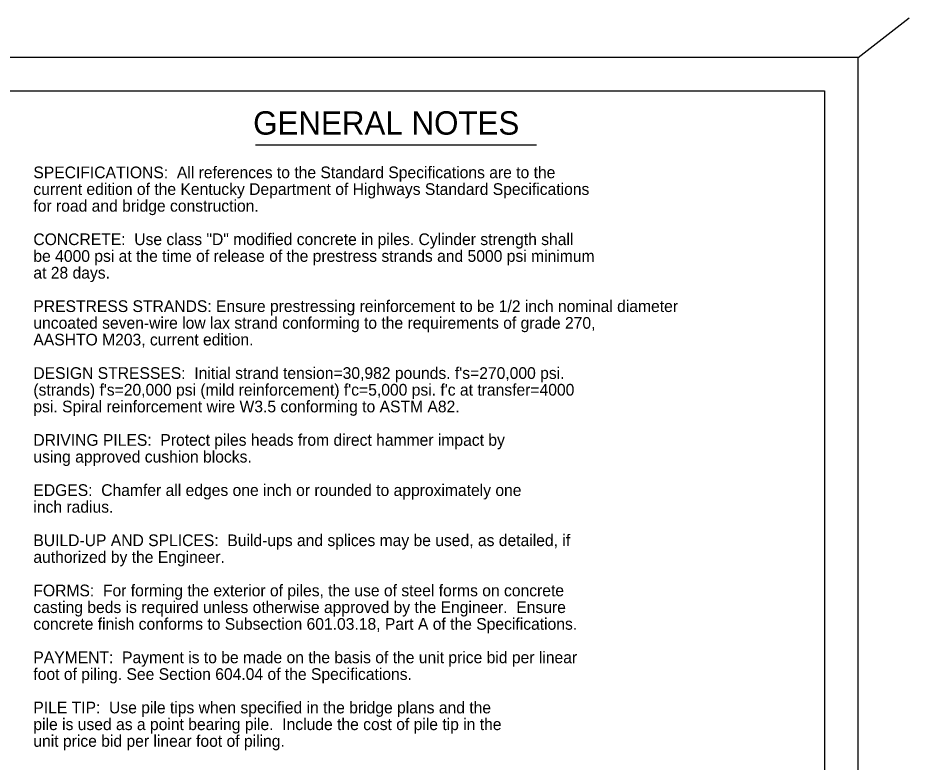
# Model space of a CAD drawing. Extents: x 999 to 1384, y 1000 to 1502.
# Drawn here: x 1023.44 to 1036.76, y 1011.47 to 1022.59 of the extents above; entities that cross this region are included whole.
import ezdxf

# ---------------------------------------------------------------- set-up
doc = ezdxf.new("R2010")
doc.units = 0
for name, color, linetype in [('10-Sheet Border', 7, 'Continuous'), ('41-Bearing Pads', 7, 'Continuous'), ('43-General 3 weight', 7, 'Continuous'), ('Level 14', 7, 'Continuous')]:
    doc.layers.add(name, color=color, linetype=linetype)

msp = doc.modelspace()

# ---------------------------------------------------------------- linework, layer by layer
at = {"layer": '10-Sheet Border'}
for p, q in [((1007, 1021.5), (1035.5, 1021.5)), ((1035.5, 1021.5), (1035.5, 1000.5))]:
    msp.add_line(p, q, dxfattribs=at)
at = {"layer": '43-General 3 weight'}
msp.add_line((1026.992, 1020.693), (1031.191, 1020.693), dxfattribs=at)
at = {"layer": 'Level 14'}
for p, q in [((1036, 1022), (1036.764, 1022.594)), ((1036, 1022), (1000, 1022)), ((1036, 1000), (1036, 1022))]:
    msp.add_line(p, q, dxfattribs=at)

# ---------------------------------------------------------------- texts
at = {"layer": '41-Bearing Pads'}
for s, p in [('SPECIFICATIONS:  All references to the Standard Specifications are to the', (1023.67, 1020.196)), ('current edition of the Kentucky Department of Highways Standard Specifications', (1023.67, 1019.946)), ('for road and bridge construction.', (1023.67, 1019.696)), ('CONCRETE:  Use class "D" modified concrete in piles. Cylinder strength shall', (1023.67, 1019.196)), ('be 4000 psi at the time of release of the prestress strands and 5000 psi minimum', (1023.67, 1018.946)), ('at 28 days.', (1023.67, 1018.696)), ('PRESTRESS STRANDS: Ensure prestressing reinforcement to be 1/2 inch nominal diameter', (1023.67, 1018.196)), ('uncoated seven-wire low lax strand conforming to the requirements of grade 270,', (1023.67, 1017.946)), ('AASHTO M203, current edition.', (1023.67, 1017.696)), ("DESIGN STRESSES:  Initial strand tension=30,982 pounds. f's=270,000 psi.", (1023.67, 1017.196)), ("(strands) f's=20,000 psi (mild reinforcement) f'c=5,000 psi. f'c at transfer=4000", (1023.67, 1016.946)), ('psi. Spiral reinforcement wire W3.5 conforming to ASTM A82.', (1023.67, 1016.696)), ('DRIVING PILES:  Protect piles heads from direct hammer impact by', (1023.67, 1016.196)), ('using approved cushion blocks.', (1023.67, 1015.946)), ('EDGES:  Chamfer all edges one inch or rounded to approximately one', (1023.67, 1015.446)), ('inch radius.', (1023.67, 1015.196)), ('BUILD-UP AND SPLICES:  Build-ups and splices may be used, as detailed, if', (1023.67, 1014.696)), ('authorized by the Engineer.', (1023.67, 1014.446)), ('FORMS:  For forming the exterior of piles, the use of steel forms on concrete', (1023.67, 1013.946)), ('casting beds is required unless otherwise approved by the Engineer.  Ensure', (1023.67, 1013.696)), ('concrete finish conforms to Subsection 601.03.18, Part A of the Specifications.', (1023.67, 1013.446)), ('PAYMENT:  Payment is to be made on the basis of the unit price bid per linear', (1023.67, 1012.946)), ('foot of piling. See Section 604.04 of the Specifications.', (1023.67, 1012.696)), ('PILE TIP:  Use pile tips when specified in the bridge plans and the', (1023.67, 1012.196)), ('pile is used as a point bearing pile.  Include the cost of pile tip in the', (1023.67, 1011.946)), ('unit price bid per linear foot of piling.', (1023.67, 1011.696))]:
    msp.add_text(s, height=0.175, dxfattribs=at).set_placement(p)
at = {"layer": '43-General 3 weight'}
msp.add_text('GENERAL NOTES', height=0.35, dxfattribs=at).set_placement((1026.956, 1020.847))

doc.saveas('drawing.dxf')
